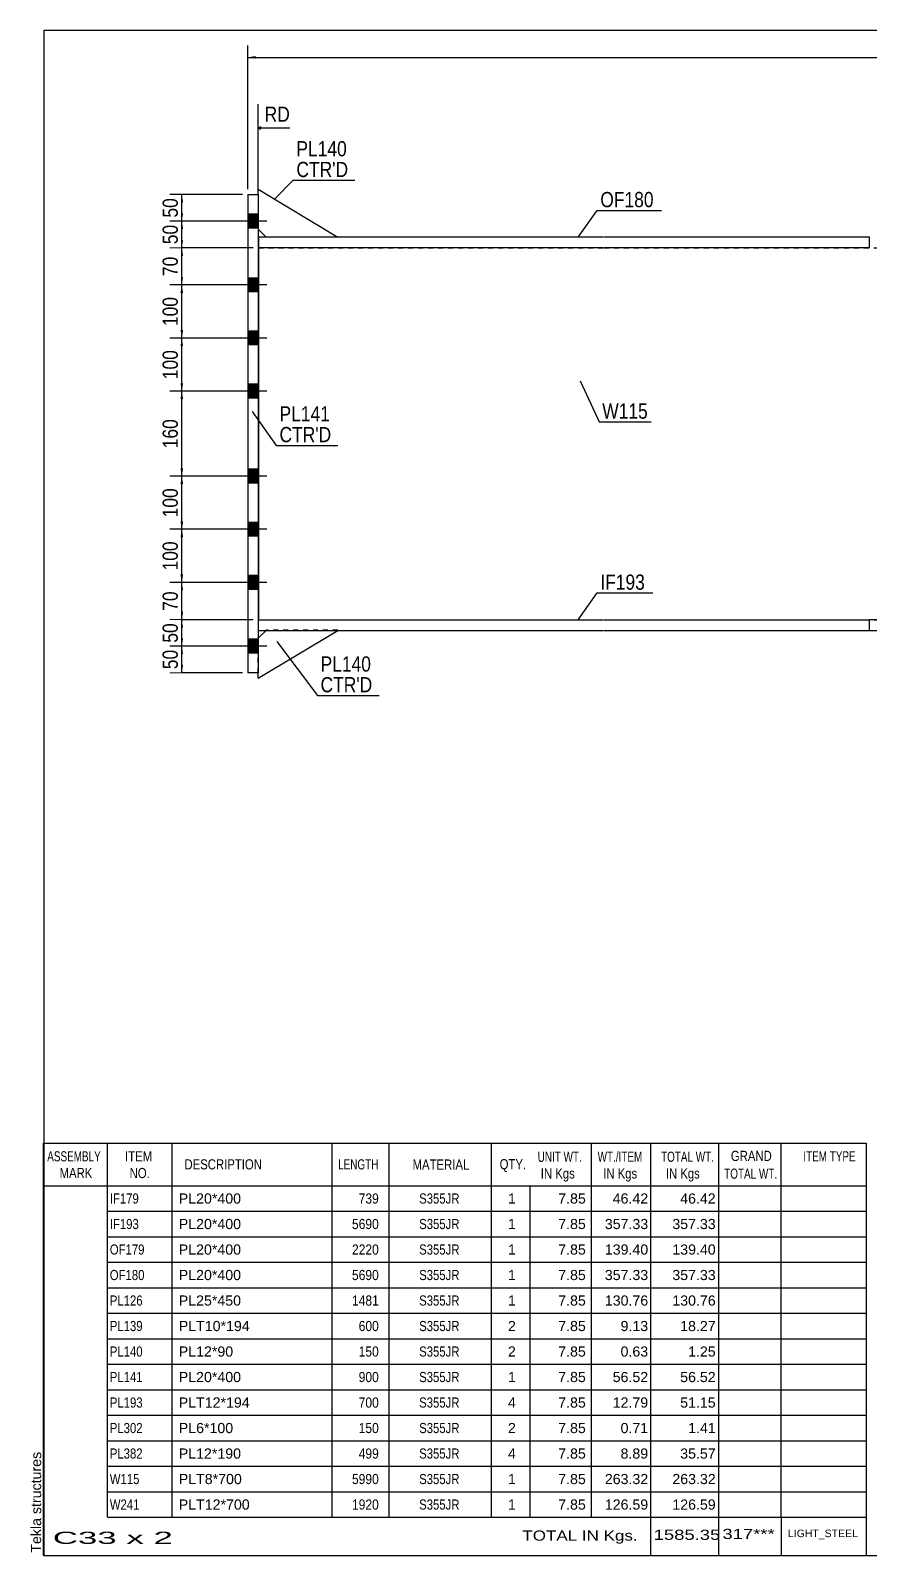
# Model space of a CAD drawing. Header units: millimetres. Extents: x -342 to 70, y -176 to 111.
# Drawn here: x -342.4 to -184.4, y -176.1 to 110.9 of the extents above; entities that cross this region are included whole.
import ezdxf

# ---------------------------------------------------------------- set-up
doc = ezdxf.new("R2010")
doc.units = ezdxf.units.MM
doc.linetypes.add('DXK_LINE_DOT1', pattern=[1.8814, 0.9407, -0.9407])
doc.styles.add('Arial', font='ARIAL.TTF', dxfattribs={"height": 0.2})
doc.styles.add('Arial Narrow', font='ARIALN.TTF', dxfattribs={"height": 0.2})

# ---------------------------------------------------------------- blocks, each defined once
blk = doc.blocks.new('Unknown-622249875-2391')
at = {"color": 5, "linetype": 'Continuous'}
for p, q in [((70.09, 110.91), (-339.91, 110.91)), ((-339.91, 110.91), (-339.91, -176.09)), ((70.09, -176.09), (70.09, 110.91)), ((-339.91, -176.09), (70.09, -176.09))]:
    blk.add_line(p, q, dxfattribs=at)
at = {"color": 174, "linetype": 'Continuous', "style": 'Arial'}
blk.add_text('Tekla structures', height=1.9102, rotation=90, dxfattribs=at).set_placement((-340.41, -175.59))
blk = doc.blocks.new('Part-622249875-1229 - 1213')
at = {"color": 2, "linetype": 'Continuous'}
for p, q in [((-299.5, 72), (-299.5, 70)), ((-234.51, 72), (-299.5, 72)), ((-184.41, 72), (-234.41, 72)), ((-184.41, 70), (-184.41, 72)), ((-234.51, 70), (-299.5, 70)), ((-184.41, 70), (-234.41, 70))]:
    blk.add_line(p, q, dxfattribs=at)
blk = doc.blocks.new('Part-622249875-1234 - 1213')
at = {"color": 2, "linetype": 'Continuous'}
for p, q in [((-299.5, -2), (-299.5, 0)), ((-299.5, 0), (-234.51, 0)), ((-299.5, -2), (-234.51, -2)), ((-234.41, 0), (-184.41, 0)), ((-234.41, -2), (-184.41, -2)), ((-184.41, -2), (-184.41, 0))]:
    blk.add_line(p, q, dxfattribs=at)
blk = doc.blocks.new('Part-622249875-1235 - 1213')
at = {"color": 2, "linetype": 'Continuous'}
for p, q in [((-110.49, 0), (-184.41, 0)), ((-184.41, -2), (-184.41, 0)), ((-184.41, -2), (-110.49, -2))]:
    blk.add_line(p, q, dxfattribs=at)
at = {"color": 7, "linetype": 'DXK_LINE_DOT1'}
blk.add_line((-110.49, -2), (-110.49, 0), dxfattribs=at)
blk = doc.blocks.new('Part-622249875-1256 - 1213')
at = {"color": 2, "linetype": 'Continuous'}
for p, q in [((-301.51, 80.03), (-299.51, 80.03)), ((-301.51, 80.03), (-301.51, -9.97)), ((-299.51, 80.03), (-299.51, -9.97)), ((-299.51, -9.97), (-301.51, -9.97))]:
    blk.add_line(p, q, dxfattribs=at)
blk = doc.blocks.new('Part-622249875-1259 - 1213')
at = {"color": 2, "linetype": 'Continuous'}
for p, q in [((-299.51, -10.97), (-284.55, -2)), ((-299.51, -3.47), (-298.04, -2)), ((-299.51, -10.97), (-299.51, -9.97))]:
    blk.add_line(p, q, dxfattribs=at)
at = {"color": 7, "linetype": 'DXK_LINE_DOT1'}
for p, q in [((-298.01, -1.97), (-298.04, -2)), ((-284.51, -1.97), (-298.01, -1.97)), ((-284.55, -2), (-284.51, -1.97)), ((-299.51, -9.97), (-299.51, -3.47))]:
    blk.add_line(p, q, dxfattribs=at)
blk = doc.blocks.new('Part-622249875-1261 - 1213')
at = {"color": 2, "linetype": 'Continuous'}
for p, q in [((-299.51, 80.03), (-299.51, 81.03)), ((-299.51, 81.03), (-284.51, 72.03)), ((-299.51, 73.53), (-298.01, 72.03)), ((-284.51, 72.03), (-298.01, 72.03))]:
    blk.add_line(p, q, dxfattribs=at)
at = {"color": 7, "linetype": 'DXK_LINE_DOT1'}
blk.add_line((-299.51, 80.03), (-299.51, 73.53), dxfattribs=at)
blk = doc.blocks.new('Part-622249875-1263 - 1213')
at = {"color": 2, "linetype": 'Continuous'}
blk.add_line((-299.5, 70), (-299.5, 0), dxfattribs=at)
at = {"color": 7, "linetype": 'DXK_LINE_DOT1'}
for p, q in [((-299.5, 70), (-234.51, 70)), ((-234.41, 70), (-154.41, 70)), ((-154.41, 70), (-154.41, 0)), ((-299.5, 0), (-234.51, 0)), ((-234.41, 0), (-154.41, 0))]:
    blk.add_line(p, q, dxfattribs=at)
blk = doc.blocks.new('Bolt-622249875-1268 - 1213')
at = {"linetype": 'Continuous'}
for points in [[(-301.51, 76.33), (-301.51, 73.73), (-299.51, 73.73), (-299.51, 76.33)], [(-301.51, 76.33), (-301.51, 73.73), (-299.51, 73.73), (-299.51, 76.33)], [(-301.51, 64.33), (-301.51, 61.73), (-299.51, 61.73), (-299.51, 64.33)], [(-301.51, 64.33), (-301.51, 61.73), (-299.51, 61.73), (-299.51, 64.33)], [(-301.51, 54.33), (-301.51, 51.73), (-299.51, 51.73), (-299.51, 54.33)], [(-301.51, 54.33), (-301.51, 51.73), (-299.51, 51.73), (-299.51, 54.33)], [(-301.51, 44.33), (-301.51, 41.73), (-299.51, 41.73), (-299.51, 44.33)], [(-301.51, 44.33), (-301.51, 41.73), (-299.51, 41.73), (-299.51, 44.33)], [(-301.51, 28.33), (-301.51, 25.73), (-299.51, 25.73), (-299.51, 28.33)], [(-301.51, 28.33), (-301.51, 25.73), (-299.51, 25.73), (-299.51, 28.33)], [(-301.51, 18.33), (-301.51, 15.73), (-299.51, 15.73), (-299.51, 18.33)], [(-301.51, 18.33), (-301.51, 15.73), (-299.51, 15.73), (-299.51, 18.33)], [(-301.51, 8.33), (-301.51, 5.73), (-299.51, 5.73), (-299.51, 8.33)], [(-301.51, 8.33), (-301.51, 5.73), (-299.51, 5.73), (-299.51, 8.33)], [(-301.51, -3.67), (-301.51, -6.27), (-299.51, -6.27), (-299.51, -3.67)], [(-301.51, -3.67), (-301.51, -6.27), (-299.51, -6.27), (-299.51, -3.67)]]:
    blk.add_hatch(color=3, dxfattribs=at).paths.add_polyline_path(points)
at = {"color": 3, "linetype": 'Continuous'}
for p, q in [((-297.92, 75.03), (-308.51, 75.03)), ((-297.92, 75.03), (-308.51, 75.03)), ((-299.51, 76.33), (-301.51, 76.33)), ((-299.51, 76.33), (-301.51, 76.33)), ((-299.51, 73.73), (-301.51, 73.73)), ((-299.51, 73.73), (-301.51, 73.73)), ((-299.51, 64.33), (-301.51, 64.33)), ((-299.51, 64.33), (-301.51, 64.33)), ((-297.92, 63.03), (-308.51, 63.03)), ((-297.92, 63.03), (-308.51, 63.03)), ((-299.51, 61.73), (-301.51, 61.73)), ((-299.51, 61.73), (-301.51, 61.73)), ((-297.92, 53.03), (-308.51, 53.03)), ((-297.92, 53.03), (-308.51, 53.03)), ((-299.51, 54.33), (-301.51, 54.33)), ((-299.51, 54.33), (-301.51, 54.33)), ((-299.51, 51.73), (-301.51, 51.73)), ((-299.51, 51.73), (-301.51, 51.73)), ((-299.51, 44.33), (-301.51, 44.33)), ((-299.51, 44.33), (-301.51, 44.33)), ((-297.92, 43.03), (-308.51, 43.03)), ((-297.92, 43.03), (-308.51, 43.03)), ((-299.51, 41.73), (-301.51, 41.73)), ((-299.51, 41.73), (-301.51, 41.73)), ((-297.92, 27.03), (-308.51, 27.03)), ((-297.92, 27.03), (-308.51, 27.03)), ((-299.51, 28.33), (-301.51, 28.33)), ((-299.51, 28.33), (-301.51, 28.33)), ((-299.51, 25.73), (-301.51, 25.73)), ((-299.51, 25.73), (-301.51, 25.73)), ((-299.51, 18.33), (-301.51, 18.33)), ((-299.51, 18.33), (-301.51, 18.33)), ((-297.92, 17.03), (-308.51, 17.03)), ((-297.92, 17.03), (-308.51, 17.03)), ((-299.51, 15.73), (-301.51, 15.73)), ((-299.51, 15.73), (-301.51, 15.73)), ((-297.92, 7.03), (-308.51, 7.03)), ((-297.92, 7.03), (-308.51, 7.03)), ((-299.51, 8.33), (-301.51, 8.33)), ((-299.51, 8.33), (-301.51, 8.33)), ((-299.51, 5.73), (-301.51, 5.73)), ((-299.51, 5.73), (-301.51, 5.73)), ((-297.92, -4.97), (-308.51, -4.97)), ((-297.92, -4.97), (-308.51, -4.97)), ((-299.51, -3.67), (-301.51, -3.67)), ((-299.51, -3.67), (-301.51, -3.67)), ((-299.51, -6.27), (-301.51, -6.27)), ((-299.51, -6.27), (-301.51, -6.27))]:
    blk.add_line(p, q, dxfattribs=at)
blk = doc.blocks.new('StraightDimension-622249875-3125 - 1213')
at = {"linetype": 'Continuous'}
for points in [[(-314.17, 68.5), (-313.92, 70), (-313.67, 68.5)], [(-313.67, 64.53), (-313.92, 63.03), (-314.17, 64.53)]]:
    blk.add_hatch(color=7, dxfattribs=at).paths.add_polyline_path(points)
at = {"color": 7, "linetype": 'Continuous'}
for p, q in [((-300.5, 70), (-316.17, 70)), ((-313.92, 63.03), (-313.92, 70)), ((-304.21, 63.03), (-316.17, 63.03))]:
    blk.add_line(p, q, dxfattribs=at)
at = {"color": 0}
blk.add_wipeout([(-314.07, 68.94), (-318.27, 68.94), (-318.27, 64.09), (-314.07, 64.09)], dxfattribs=at)
at = {"color": 3, "style": 'Arial Narrow'}
blk.add_text('70', height=2.863, rotation=90.0002, dxfattribs=at).set_placement((-314.67, 64.69))
blk = doc.blocks.new('StraightDimension-622249875-3129 - 1213')
at = {"linetype": 'Continuous'}
for points in [[(-314.17, 25.53), (-313.92, 27.03), (-313.67, 25.53)], [(-313.67, 18.53), (-313.92, 17.03), (-314.17, 18.53)]]:
    blk.add_hatch(color=7, dxfattribs=at).paths.add_polyline_path(points)
at = {"color": 7, "linetype": 'Continuous'}
for p, q in [((-304.21, 27.03), (-316.17, 27.03)), ((-313.92, 17.03), (-313.92, 27.03)), ((-304.21, 17.03), (-316.17, 17.03))]:
    blk.add_line(p, q, dxfattribs=at)
at = {"color": 0}
blk.add_wipeout([(-314.07, 25.37), (-318.27, 25.37), (-318.27, 18.68), (-314.07, 18.68)], dxfattribs=at)
at = {"color": 3, "style": 'Arial Narrow'}
blk.add_text('100', height=2.863, rotation=90.0002, dxfattribs=at).set_placement((-314.67, 19.28))
blk = doc.blocks.new('StraightDimension-622249875-3130 - 1213')
at = {"linetype": 'Continuous'}
for points in [[(-314.17, 15.53), (-313.92, 17.03), (-313.67, 15.53)], [(-313.67, 8.53), (-313.92, 7.03), (-314.17, 8.53)]]:
    blk.add_hatch(color=7, dxfattribs=at).paths.add_polyline_path(points)
at = {"color": 7, "linetype": 'Continuous'}
for p, q in [((-304.21, 17.03), (-316.17, 17.03)), ((-313.92, 7.03), (-313.92, 17.03)), ((-304.21, 7.03), (-316.17, 7.03))]:
    blk.add_line(p, q, dxfattribs=at)
at = {"color": 0}
blk.add_wipeout([(-314.07, 15.37), (-318.27, 15.37), (-318.27, 8.68), (-314.07, 8.68)], dxfattribs=at)
at = {"color": 3, "style": 'Arial Narrow'}
blk.add_text('100', height=2.863, rotation=90.0002, dxfattribs=at).set_placement((-314.67, 9.28))
blk = doc.blocks.new('StraightDimension-622249875-3223 - 1213')
at = {"linetype": 'Continuous'}
for points in [[(-300.01, 105.61), (-301.51, 105.86), (-300.01, 106.11)], [(36.23, 106.11), (37.73, 105.86), (36.23, 105.61)]]:
    blk.add_hatch(color=7, dxfattribs=at).paths.add_polyline_path(points)
at = {"color": 7, "linetype": 'Continuous'}
for p, q in [((-301.51, 81.03), (-301.51, 108.11)), ((37.73, 73), (37.73, 108.11)), ((-301.51, 105.86), (37.73, 105.86))]:
    blk.add_line(p, q, dxfattribs=at)
at = {"color": 0}
blk.add_wipeout([(-127.63, 106.01), (-127.63, 110.21), (-136.15, 110.21), (-136.15, 106.01)], dxfattribs=at)
at = {"color": 3, "style": 'Arial Narrow'}
blk.add_text('7931', height=2.863, dxfattribs=at).set_placement((-135.55, 106.61))
blk = doc.blocks.new('StraightDimension-622249875-3131 - 1213')
at = {"linetype": 'Continuous'}
for points in [[(-314.17, 5.53), (-313.92, 7.03), (-313.67, 5.53)], [(-313.67, 1.5), (-313.92, 0), (-314.17, 1.5)]]:
    blk.add_hatch(color=7, dxfattribs=at).paths.add_polyline_path(points)
at = {"color": 7, "linetype": 'Continuous'}
for p, q in [((-304.21, 7.03), (-316.17, 7.03)), ((-313.92, 0), (-313.92, 7.03)), ((-300.5, 0), (-316.17, 0))]:
    blk.add_line(p, q, dxfattribs=at)
at = {"color": 0}
blk.add_wipeout([(-314.07, 5.94), (-318.27, 5.94), (-318.27, 1.09), (-314.07, 1.09)], dxfattribs=at)
at = {"color": 3, "style": 'Arial Narrow'}
blk.add_text('70', height=2.863, rotation=90.0002, dxfattribs=at).set_placement((-314.67, 1.69))
blk = doc.blocks.new('StraightDimension-622249875-3132 - 1213')
at = {"linetype": 'Continuous'}
for points in [[(-314.17, -1.5), (-313.92, 0), (-313.67, -1.5)], [(-313.67, -3.47), (-313.92, -4.97), (-314.17, -3.47)]]:
    blk.add_hatch(color=7, dxfattribs=at).paths.add_polyline_path(points)
at = {"color": 7, "linetype": 'Continuous'}
for p, q in [((-300.5, 0), (-316.17, 0)), ((-313.92, -4.97), (-313.92, 0)), ((-304.22, -4.97), (-316.17, -4.97))]:
    blk.add_line(p, q, dxfattribs=at)
at = {"color": 0}
blk.add_wipeout([(-314.07, -0.06), (-318.27, -0.06), (-318.27, -4.91), (-314.07, -4.91)], dxfattribs=at)
at = {"color": 3, "style": 'Arial Narrow'}
blk.add_text('50', height=2.863, rotation=90.0002, dxfattribs=at).set_placement((-314.67, -4.31))
blk = doc.blocks.new('StraightDimension-622249875-3126 - 1213')
at = {"linetype": 'Continuous'}
for points in [[(-314.17, 61.53), (-313.92, 63.03), (-313.67, 61.53)], [(-313.67, 54.53), (-313.92, 53.03), (-314.17, 54.53)]]:
    blk.add_hatch(color=7, dxfattribs=at).paths.add_polyline_path(points)
at = {"color": 7, "linetype": 'Continuous'}
for p, q in [((-304.21, 63.03), (-316.17, 63.03)), ((-313.92, 53.03), (-313.92, 63.03)), ((-304.21, 53.03), (-316.17, 53.03))]:
    blk.add_line(p, q, dxfattribs=at)
at = {"color": 0}
blk.add_wipeout([(-314.07, 61.37), (-318.27, 61.37), (-318.27, 54.68), (-314.07, 54.68)], dxfattribs=at)
at = {"color": 3, "style": 'Arial Narrow'}
blk.add_text('100', height=2.863, rotation=90.0002, dxfattribs=at).set_placement((-314.67, 55.28))
blk = doc.blocks.new('StraightDimension-622249875-3127 - 1213')
at = {"linetype": 'Continuous'}
for points in [[(-314.17, 51.53), (-313.92, 53.03), (-313.67, 51.53)], [(-313.67, 44.53), (-313.92, 43.03), (-314.17, 44.53)]]:
    blk.add_hatch(color=7, dxfattribs=at).paths.add_polyline_path(points)
at = {"color": 7, "linetype": 'Continuous'}
for p, q in [((-304.21, 53.03), (-316.17, 53.03)), ((-313.92, 43.03), (-313.92, 53.03)), ((-304.21, 43.03), (-316.17, 43.03))]:
    blk.add_line(p, q, dxfattribs=at)
at = {"color": 0}
blk.add_wipeout([(-314.07, 51.37), (-318.27, 51.37), (-318.27, 44.68), (-314.07, 44.68)], dxfattribs=at)
at = {"color": 3, "style": 'Arial Narrow'}
blk.add_text('100', height=2.863, rotation=90.0002, dxfattribs=at).set_placement((-314.67, 45.28))
blk = doc.blocks.new('StraightDimension-622249875-3123 - 1213')
at = {"linetype": 'Continuous'}
for points in [[(-314.17, 78.53), (-313.92, 80.03), (-313.67, 78.53)], [(-313.67, 76.53), (-313.92, 75.03), (-314.17, 76.53)]]:
    blk.add_hatch(color=7, dxfattribs=at).paths.add_polyline_path(points)
at = {"color": 7, "linetype": 'Continuous'}
for p, q in [((-302.51, 80.03), (-316.17, 80.03)), ((-313.92, 75.03), (-313.92, 80.03)), ((-304.21, 75.03), (-316.17, 75.03))]:
    blk.add_line(p, q, dxfattribs=at)
at = {"color": 0}
blk.add_wipeout([(-314.07, 79.95), (-318.27, 79.95), (-318.27, 75.1), (-314.07, 75.1)], dxfattribs=at)
at = {"color": 3, "style": 'Arial Narrow'}
blk.add_text('50', height=2.863, rotation=90.0002, dxfattribs=at).set_placement((-314.67, 75.7))
blk = doc.blocks.new('StraightDimension-622249875-3124 - 1213')
at = {"linetype": 'Continuous'}
for points in [[(-314.17, 73.53), (-313.92, 75.03), (-313.67, 73.53)], [(-313.67, 71.5), (-313.92, 70), (-314.17, 71.5)]]:
    blk.add_hatch(color=7, dxfattribs=at).paths.add_polyline_path(points)
at = {"color": 7, "linetype": 'Continuous'}
for p, q in [((-304.21, 75.03), (-316.17, 75.03)), ((-313.92, 70), (-313.92, 75.03)), ((-300.5, 70), (-316.17, 70))]:
    blk.add_line(p, q, dxfattribs=at)
at = {"color": 0}
blk.add_wipeout([(-314.07, 74.94), (-318.27, 74.94), (-318.27, 70.09), (-314.07, 70.09)], dxfattribs=at)
at = {"color": 3, "style": 'Arial Narrow'}
blk.add_text('50', height=2.863, rotation=90.0002, dxfattribs=at).set_placement((-314.67, 70.69))
blk = doc.blocks.new('StraightDimension-622249875-3128 - 1213')
at = {"linetype": 'Continuous'}
for points in [[(-314.17, 41.53), (-313.92, 43.03), (-313.67, 41.53)], [(-313.67, 28.53), (-313.92, 27.03), (-314.17, 28.53)]]:
    blk.add_hatch(color=7, dxfattribs=at).paths.add_polyline_path(points)
at = {"color": 7, "linetype": 'Continuous'}
for p, q in [((-304.21, 43.03), (-316.17, 43.03)), ((-313.92, 27.03), (-313.92, 43.03)), ((-304.21, 27.03), (-316.17, 27.03))]:
    blk.add_line(p, q, dxfattribs=at)
at = {"color": 0}
blk.add_wipeout([(-314.07, 38.37), (-318.27, 38.37), (-318.27, 31.68), (-314.07, 31.68)], dxfattribs=at)
at = {"color": 3, "style": 'Arial Narrow'}
blk.add_text('160', height=2.863, rotation=90.0002, dxfattribs=at).set_placement((-314.67, 32.28))
blk = doc.blocks.new('StraightDimension-622249875-3133 - 1213')
at = {"linetype": 'Continuous'}
for points in [[(-314.17, -6.47), (-313.92, -4.97), (-313.67, -6.47)], [(-313.67, -8.47), (-313.92, -9.97), (-314.17, -8.47)]]:
    blk.add_hatch(color=7, dxfattribs=at).paths.add_polyline_path(points)
at = {"color": 7, "linetype": 'Continuous'}
for p, q in [((-304.22, -4.97), (-316.17, -4.97)), ((-313.92, -9.97), (-313.92, -4.97)), ((-302.51, -9.97), (-316.17, -9.97))]:
    blk.add_line(p, q, dxfattribs=at)
at = {"color": 0}
blk.add_wipeout([(-314.07, -5.05), (-318.27, -5.05), (-318.27, -9.9), (-314.07, -9.9)], dxfattribs=at)
at = {"color": 3, "style": 'Arial Narrow'}
blk.add_text('50', height=2.863, rotation=90.0002, dxfattribs=at).set_placement((-314.67, -9.3))
blk = doc.blocks.new('StraightDimension-622249875-6705 - 1213')
at = {"linetype": 'Continuous'}
blk.add_hatch(color=7, dxfattribs=at).paths.add_polyline_path([(-111.99, 92.03), (-110.49, 91.78), (-111.99, 91.53)])
at = {"color": 7, "linetype": 'Continuous'}
for p, q in [((-110.49, 1), (-110.49, 96.28)), ((-120.56, 91.78), (-110.49, 91.78))]:
    blk.add_line(p, q, dxfattribs=at)
at = {"color": 0, "linetype": 'Continuous'}
blk.add_wipeout([(-292.97, 93.13), (-292.97, 97.33), (-298.92, 97.33), (-298.92, 93.13)], dxfattribs=at)
at = {"color": 7, "linetype": 'Continuous'}
for p, q in [((-299.51, 81.03), (-299.51, 97.03)), ((-299.01, 92.78), (-299.51, 92.53)), ((-299.01, 92.28), (-299.51, 92.53)), ((-293.57, 92.53), (-299.51, 92.53))]:
    blk.add_line(p, q, dxfattribs=at)
at = {"color": 3, "linetype": 'Continuous', "style": 'Arial Narrow'}
blk.add_text('RD', height=2.863, dxfattribs=at).set_placement((-298.32, 93.73))
at = {"color": 0}
blk.add_wipeout([(-111.27, 92.68), (-111.27, 96.88), (-119.78, 96.88), (-119.78, 92.68)], dxfattribs=at)
at = {"color": 3, "style": 'Arial Narrow'}
blk.add_text('6429', height=2.863, dxfattribs=at).set_placement((-119.18, 93.28))
blk = doc.blocks.new('CBS_BOM-622249875-8548')
at = {"color": 7, "linetype": 'Continuous'}
for p, q in [((-339.94, -106.52), (-339.94, -98.52)), ((-339.94, -98.52), (-185.02, -98.52)), ((-327.94, -106.52), (-327.94, -98.52)), ((-315.75, -106.52), (-315.75, -98.52)), ((-285.58, -106.52), (-285.58, -98.52)), ((-274.9, -106.52), (-274.9, -98.52)), ((-255.59, -106.52), (-255.59, -98.52)), ((-236.79, -106.52), (-236.79, -98.52)), ((-225.57, -106.52), (-225.57, -98.52)), ((-212.79, -106.52), (-212.79, -98.52)), ((-201.04, -106.52), (-201.04, -98.52)), ((-185.02, -98.52), (-185.02, -106.51)), ((-339.94, -106.52), (-185.02, -106.52)), ((-339.94, -111.32), (-339.94, -106.52)), ((-327.94, -111.32), (-327.94, -106.52)), ((-315.75, -111.32), (-315.75, -106.52)), ((-285.58, -111.32), (-285.58, -106.52)), ((-274.9, -111.32), (-274.9, -106.52)), ((-255.59, -111.32), (-255.59, -106.52)), ((-248.32, -111.32), (-248.32, -106.52)), ((-236.79, -111.32), (-236.79, -106.52)), ((-225.57, -111.32), (-225.57, -106.52)), ((-212.79, -111.32), (-212.79, -106.52)), ((-201.02, -111.32), (-201.02, -106.52)), ((-185.02, -106.52), (-185.02, -111.32)), ((-339.94, -116.12), (-339.94, -111.32)), ((-327.94, -111.32), (-185.02, -111.32)), ((-327.94, -116.12), (-327.94, -111.32)), ((-315.75, -116.12), (-315.75, -111.32)), ((-285.58, -116.12), (-285.58, -111.32)), ((-274.9, -116.12), (-274.9, -111.32)), ((-255.59, -116.12), (-255.59, -111.32)), ((-248.32, -116.12), (-248.32, -111.32)), ((-236.79, -116.12), (-236.79, -111.32)), ((-225.57, -116.12), (-225.57, -111.32)), ((-212.79, -116.12), (-212.79, -111.32)), ((-201.02, -116.12), (-201.02, -111.32)), ((-185.02, -111.32), (-185.02, -116.12)), ((-339.94, -120.92), (-339.94, -116.12)), ((-327.94, -116.12), (-185.02, -116.12)), ((-327.94, -120.92), (-327.94, -116.12)), ((-315.75, -120.92), (-315.75, -116.12)), ((-285.58, -120.92), (-285.58, -116.12)), ((-274.9, -120.92), (-274.9, -116.12)), ((-255.59, -120.92), (-255.59, -116.12)), ((-248.32, -120.92), (-248.32, -116.12)), ((-236.79, -120.92), (-236.79, -116.12)), ((-225.57, -120.92), (-225.57, -116.12)), ((-212.79, -120.92), (-212.79, -116.12)), ((-201.02, -120.92), (-201.02, -116.12)), ((-185.02, -116.12), (-185.02, -120.92)), ((-339.94, -125.72), (-339.94, -120.92)), ((-327.94, -120.92), (-185.02, -120.92)), ((-327.94, -125.72), (-327.94, -120.92)), ((-315.75, -125.72), (-315.75, -120.92)), ((-285.58, -125.72), (-285.58, -120.92)), ((-274.9, -125.72), (-274.9, -120.92)), ((-255.59, -125.72), (-255.59, -120.92)), ((-248.32, -125.72), (-248.32, -120.92)), ((-236.79, -125.72), (-236.79, -120.92)), ((-225.57, -125.72), (-225.57, -120.92)), ((-212.79, -125.72), (-212.79, -120.92)), ((-201.02, -125.72), (-201.02, -120.92)), ((-185.02, -120.92), (-185.02, -125.72)), ((-339.94, -130.52), (-339.94, -125.72)), ((-327.94, -125.72), (-185.02, -125.72)), ((-327.94, -130.52), (-327.94, -125.72)), ((-315.75, -130.52), (-315.75, -125.72)), ((-285.58, -130.52), (-285.58, -125.72)), ((-274.9, -130.52), (-274.9, -125.72)), ((-255.59, -130.52), (-255.59, -125.72)), ((-248.32, -130.52), (-248.32, -125.72)), ((-236.79, -130.52), (-236.79, -125.72)), ((-225.57, -130.52), (-225.57, -125.72)), ((-212.79, -130.52), (-212.79, -125.72)), ((-201.02, -130.52), (-201.02, -125.72)), ((-185.02, -125.72), (-185.02, -130.52)), ((-339.94, -135.32), (-339.94, -130.52)), ((-327.94, -130.52), (-185.02, -130.52)), ((-327.94, -135.32), (-327.94, -130.52)), ((-315.75, -135.32), (-315.75, -130.52)), ((-285.58, -135.32), (-285.58, -130.52)), ((-274.9, -135.32), (-274.9, -130.52)), ((-255.59, -135.32), (-255.59, -130.52)), ((-248.32, -135.32), (-248.32, -130.52)), ((-236.79, -135.32), (-236.79, -130.52)), ((-225.57, -135.32), (-225.57, -130.52)), ((-212.79, -135.32), (-212.79, -130.52)), ((-201.02, -135.32), (-201.02, -130.52)), ((-185.02, -130.52), (-185.02, -135.32)), ((-339.94, -140.12), (-339.94, -135.32)), ((-327.94, -135.32), (-185.02, -135.32)), ((-327.94, -140.12), (-327.94, -135.32)), ((-315.75, -140.12), (-315.75, -135.32)), ((-285.58, -140.12), (-285.58, -135.32)), ((-274.9, -140.12), (-274.9, -135.32)), ((-255.59, -140.12), (-255.59, -135.32)), ((-248.32, -140.12), (-248.32, -135.32)), ((-236.79, -140.12), (-236.79, -135.32)), ((-225.57, -140.12), (-225.57, -135.32)), ((-212.79, -140.12), (-212.79, -135.32)), ((-201.02, -140.12), (-201.02, -135.32)), ((-185.02, -135.32), (-185.02, -140.12)), ((-339.94, -144.92), (-339.94, -140.12)), ((-327.94, -140.12), (-185.02, -140.12)), ((-327.94, -144.92), (-327.94, -140.12)), ((-315.75, -144.92), (-315.75, -140.12)), ((-285.58, -144.92), (-285.58, -140.12)), ((-274.9, -144.92), (-274.9, -140.12)), ((-255.59, -144.92), (-255.59, -140.12)), ((-248.32, -144.92), (-248.32, -140.12)), ((-236.79, -144.92), (-236.79, -140.12)), ((-225.57, -144.92), (-225.57, -140.12)), ((-212.79, -144.92), (-212.79, -140.12)), ((-201.02, -144.92), (-201.02, -140.12)), ((-185.02, -140.12), (-185.02, -144.92)), ((-339.94, -149.72), (-339.94, -144.92)), ((-327.94, -144.92), (-185.02, -144.92)), ((-327.94, -149.72), (-327.94, -144.92)), ((-315.75, -149.72), (-315.75, -144.92)), ((-285.58, -149.72), (-285.58, -144.92)), ((-274.9, -149.72), (-274.9, -144.92)), ((-255.59, -149.72), (-255.59, -144.92)), ((-248.32, -149.72), (-248.32, -144.92)), ((-236.79, -149.72), (-236.79, -144.92)), ((-225.57, -149.72), (-225.57, -144.92)), ((-212.79, -149.72), (-212.79, -144.92)), ((-201.02, -149.72), (-201.02, -144.92)), ((-185.02, -144.92), (-185.02, -149.72)), ((-339.94, -154.52), (-339.94, -149.72)), ((-327.94, -149.72), (-185.02, -149.72)), ((-327.94, -154.52), (-327.94, -149.72)), ((-315.75, -154.52), (-315.75, -149.72)), ((-285.58, -154.52), (-285.58, -149.72)), ((-274.9, -154.52), (-274.9, -149.72)), ((-255.59, -154.52), (-255.59, -149.72)), ((-248.32, -154.52), (-248.32, -149.72)), ((-236.79, -154.52), (-236.79, -149.72)), ((-225.57, -154.52), (-225.57, -149.72)), ((-212.79, -154.52), (-212.79, -149.72)), ((-201.02, -154.52), (-201.02, -149.72)), ((-185.02, -149.72), (-185.02, -154.52)), ((-339.94, -159.32), (-339.94, -154.52)), ((-327.94, -154.52), (-185.02, -154.52)), ((-327.94, -159.32), (-327.94, -154.52)), ((-315.75, -159.32), (-315.75, -154.52)), ((-285.58, -159.32), (-285.58, -154.52)), ((-274.9, -159.32), (-274.9, -154.52)), ((-255.59, -159.32), (-255.59, -154.52)), ((-248.32, -159.32), (-248.32, -154.52)), ((-236.79, -159.32), (-236.79, -154.52)), ((-225.57, -159.32), (-225.57, -154.52)), ((-212.79, -159.32), (-212.79, -154.52)), ((-201.02, -159.32), (-201.02, -154.52)), ((-185.02, -154.52), (-185.02, -159.32)), ((-339.94, -164.12), (-339.94, -159.32)), ((-327.94, -159.32), (-185.02, -159.32)), ((-327.94, -164.12), (-327.94, -159.32)), ((-315.75, -164.12), (-315.75, -159.32)), ((-285.58, -164.12), (-285.58, -159.32)), ((-274.9, -164.12), (-274.9, -159.32)), ((-255.59, -164.12), (-255.59, -159.32)), ((-248.32, -164.12), (-248.32, -159.32)), ((-236.79, -164.12), (-236.79, -159.32)), ((-225.57, -164.12), (-225.57, -159.32)), ((-212.79, -164.12), (-212.79, -159.32)), ((-201.02, -164.12), (-201.02, -159.32)), ((-185.02, -159.32), (-185.02, -164.12)), ((-339.94, -168.92), (-339.94, -164.12)), ((-327.94, -164.12), (-185.02, -164.12)), ((-327.94, -168.92), (-327.94, -164.12)), ((-315.75, -168.92), (-315.75, -164.12)), ((-285.58, -168.92), (-285.58, -164.12)), ((-274.9, -168.92), (-274.9, -164.12)), ((-255.59, -168.92), (-255.59, -164.12)), ((-248.32, -168.92), (-248.32, -164.12)), ((-236.79, -168.92), (-236.79, -164.12)), ((-225.57, -168.92), (-225.57, -164.12)), ((-212.79, -168.92), (-212.79, -164.12)), ((-201.02, -168.92), (-201.02, -164.12)), ((-185.02, -164.12), (-185.02, -168.92)), ((-339.94, -176.12), (-339.94, -168.94)), ((-327.94, -168.92), (-185.02, -168.92)), ((-225.57, -176.12), (-225.57, -168.94)), ((-212.79, -176.12), (-212.79, -168.94)), ((-200.98, -176.12), (-200.98, -168.94)), ((-185.02, -168.92), (-185.02, -176.12)), ((-339.94, -176.12), (-185.02, -176.12))]:
    blk.add_line(p, q, dxfattribs=at)
at = {"color": 3, "linetype": 'Continuous', "style": 'Arial'}
for s, height, width, p in [('ASSEMBLY', 1.91, 0.7, (-339.26, -101.94)), ('ITEM', 1.91, 0.8, (-324.61, -101.94)), ('UNIT WT.', 1.91, 0.7, (-246.9, -102.02)), ('WT./ITEM', 1.91, 0.7, (-235.61, -102.02)), ('TOTAL WT.', 1.91, 0.7, (-223.67, -102.02)), ('GRAND', 1.91, 0.8, (-210.52, -101.86)), ('ITEM TYPE', 1.91, 0.7, (-196.88, -101.94)), ('MARK', 1.91, 0.8, (-336.94, -105.08)), ('NO.', 1.91, 0.8, (-323.75, -105.08)), ('DESCRIPTION', 1.9102, 0.8, (-313.42, -103.45)), ('LENGTH', 1.91, 0.7, (-284.48, -103.45)), ('MATERIAL', 1.91, 0.8, (-270.46, -103.49)), ('QTY.', 1.91, 0.8, (-254.06, -103.42)), ('IN Kgs', 1.91, 0.8, (-246.32, -105.16)), ('IN Kgs', 1.91, 0.8, (-234.57, -105.16)), ('IN Kgs', 1.91, 0.8, (-222.77, -105.16)), ('TOTAL WT.', 1.91, 0.7, (-211.77, -105.2))]:
    blk.add_text(s, height=height, dxfattribs=dict(at, width=width)).set_placement(p)
at = {"color": 7, "linetype": 'Continuous', "style": 'Arial'}
for s, width, p in [('IF179', 0.8, (-327.48, -109.88)), ('739', 0.85, (-280.61, -109.88)), ('S355JR', 0.8, (-269.22, -109.88)), ('IF193', 0.8, (-327.48, -114.68)), ('5690', 0.85, (-281.87, -114.68)), ('S355JR', 0.8, (-269.22, -114.68)), ('OF179', 0.8, (-327.48, -119.48)), ('2220', 0.85, (-281.87, -119.48)), ('S355JR', 0.8, (-269.22, -119.48)), ('OF180', 0.8, (-327.48, -124.28)), ('5690', 0.85, (-281.87, -124.28)), ('S355JR', 0.8, (-269.22, -124.28)), ('PL126', 0.8, (-327.48, -129.08)), ('1481', 0.85, (-281.87, -129.08)), ('S355JR', 0.8, (-269.22, -129.08)), ('PL139', 0.8, (-327.48, -133.88)), ('600', 0.85, (-280.61, -133.88)), ('S355JR', 0.8, (-269.22, -133.88)), ('PL140', 0.8, (-327.48, -138.68)), ('150', 0.85, (-280.61, -138.68)), ('S355JR', 0.8, (-269.22, -138.68)), ('PL141', 0.8, (-327.48, -143.48)), ('900', 0.85, (-280.61, -143.48)), ('S355JR', 0.8, (-269.22, -143.48)), ('PL193', 0.8, (-327.48, -148.28)), ('700', 0.85, (-280.61, -148.28)), ('S355JR', 0.8, (-269.22, -148.28)), ('PL302', 0.8, (-327.48, -153.08)), ('150', 0.85, (-280.61, -153.08)), ('S355JR', 0.8, (-269.22, -153.08)), ('PL382', 0.8, (-327.48, -157.88)), ('499', 0.85, (-280.61, -157.88)), ('S355JR', 0.8, (-269.22, -157.88)), ('W115', 0.8, (-327.48, -162.68)), ('5990', 0.85, (-281.87, -162.68)), ('S355JR', 0.8, (-269.22, -162.68)), ('W241', 0.8, (-327.48, -167.48)), ('1920', 0.85, (-281.87, -167.48)), ('S355JR', 0.8, (-269.22, -167.48))]:
    blk.add_text(s, height=1.91, dxfattribs=dict(at, width=width)).set_placement(p)
for s, p in [('PL20*400', (-314.49, -109.88)), ('1', (-252.5, -109.88)), ('7.85', (-243.03, -109.88)), ('46.42', (-232.77, -109.88)), ('46.42', (-220.06, -109.88)), ('PL20*400', (-314.49, -114.68)), ('1', (-252.5, -114.68)), ('7.85', (-243.03, -114.68)), ('357.33', (-234.25, -114.68)), ('357.33', (-221.54, -114.68)), ('PL20*400', (-314.49, -119.48)), ('1', (-252.5, -119.48)), ('7.85', (-243.03, -119.48)), ('139.40', (-234.25, -119.48)), ('139.40', (-221.54, -119.48)), ('PL20*400', (-314.49, -124.28)), ('1', (-252.5, -124.28)), ('7.85', (-243.03, -124.28)), ('357.33', (-234.25, -124.28)), ('357.33', (-221.54, -124.28)), ('PL25*450', (-314.49, -129.08)), ('1', (-252.5, -129.08)), ('7.85', (-243.03, -129.08)), ('130.76', (-234.25, -129.08)), ('130.76', (-221.54, -129.08)), ('PLT10*194', (-314.49, -133.88)), ('2', (-252.5, -133.88)), ('7.85', (-243.03, -133.88)), ('9.13', (-231.29, -133.88)), ('18.27', (-220.06, -133.88)), ('PL12*90', (-314.49, -138.68)), ('2', (-252.5, -138.68)), ('7.85', (-243.03, -138.68)), ('0.63', (-231.29, -138.68)), ('1.25', (-218.57, -138.68)), ('PL20*400', (-314.49, -143.48)), ('1', (-252.5, -143.48)), ('7.85', (-243.03, -143.48)), ('56.52', (-232.77, -143.48)), ('56.52', (-220.06, -143.48)), ('PLT12*194', (-314.49, -148.28)), ('4', (-252.5, -148.28)), ('7.85', (-243.03, -148.28)), ('12.79', (-232.77, -148.28)), ('51.15', (-220.06, -148.28)), ('PL6*100', (-314.49, -153.08)), ('2', (-252.5, -153.08)), ('7.85', (-243.03, -153.08)), ('0.71', (-231.29, -153.08)), ('1.41', (-218.57, -153.08)), ('PL12*190', (-314.49, -157.88)), ('4', (-252.5, -157.88)), ('7.85', (-243.03, -157.88)), ('8.89', (-231.29, -157.88)), ('35.57', (-220.06, -157.88)), ('PLT8*700', (-314.49, -162.68)), ('1', (-252.5, -162.68)), ('7.85', (-243.03, -162.68)), ('263.32', (-234.25, -162.68)), ('263.32', (-221.54, -162.68)), ('PLT12*700', (-314.49, -167.48)), ('1', (-252.5, -167.48)), ('7.85', (-243.03, -167.48)), ('126.59', (-234.25, -167.48)), ('126.59', (-221.54, -167.48))]:
    blk.add_text(s, height=1.91, dxfattribs=at).set_placement(p)
at = {"color": 6, "linetype": 'Continuous', "style": 'Arial'}
for s, height, width, p in [('C33 x 2', 2.292, 2.05, (-338.22, -173.93)), ('TOTAL IN Kgs.', 1.9102, 1.2, (-249.78, -173.32)), ('1585.35', 1.91, 1.3, (-225.05, -173.17)), ('317***', 1.91, 1.3, (-212.11, -173.01))]:
    blk.add_text(s, height=height, dxfattribs=dict(at, width=width)).set_placement(p)
blk.add_text('LIGHT_STEEL', height=1.4135, dxfattribs=at).set_placement((-199.77, -172.66))
blk = doc.blocks.new('Mark-622249875-2473 - 1213')
at = {"color": 0}
blk.add_wipeout([(-226.71, 5.66), (-226.71, 8.66), (-235.11, 8.66), (-235.11, 5.66)], dxfattribs=at)
blk.add_wipeout([(-226.71, 5.66), (-226.71, 8.66), (-235.11, 8.66), (-235.11, 5.66)], dxfattribs=at)
at = {"color": 7, "linetype": 'Continuous'}
for p, q in [((-239.25, 0), (-235.71, 5.06)), ((-235.71, 5.06), (-225.21, 5.06))]:
    blk.add_line(p, q, dxfattribs=at)
at = {"color": 3, "style": 'Arial Narrow'}
blk.add_text('IF193', height=2.863, dxfattribs=at).set_placement((-235.11, 5.66))
blk = doc.blocks.new('Mark-622249875-2488 - 1213')
at = {"color": 0}
blk.add_wipeout([(-278.28, -9.75), (-278.28, -6.75), (-287.79, -6.75), (-287.79, -9.75)], dxfattribs=at)
blk.add_wipeout([(-278.28, -9.75), (-278.28, -6.75), (-287.79, -6.75), (-287.79, -9.75)], dxfattribs=at)
blk.add_wipeout([(-278.03, -13.65), (-278.03, -10.65), (-287.79, -10.65), (-287.79, -13.65)], dxfattribs=at)
blk.add_wipeout([(-278.03, -13.65), (-278.03, -10.65), (-287.79, -10.65), (-287.79, -13.65)], dxfattribs=at)
at = {"color": 7, "linetype": 'Continuous'}
for p, q in [((-296.04, -4.07), (-288.39, -14.25)), ((-288.39, -14.25), (-276.78, -14.25))]:
    blk.add_line(p, q, dxfattribs=at)
at = {"color": 3, "style": 'Arial Narrow'}
blk.add_text('PL140', height=2.863, dxfattribs=at).set_placement((-287.79, -9.75))
at = {"color": 1, "style": 'Arial Narrow'}
blk.add_text("CTR'D", height=2.863, dxfattribs=at).set_placement((-287.79, -13.65))
blk = doc.blocks.new('Mark-622249875-2464 - 1213')
at = {"color": 0}
blk.add_wipeout([(-225.06, 77.66), (-225.06, 80.66), (-235.11, 80.66), (-235.11, 77.66)], dxfattribs=at)
blk.add_wipeout([(-225.06, 77.66), (-225.06, 80.66), (-235.11, 80.66), (-235.11, 77.66)], dxfattribs=at)
at = {"color": 7, "linetype": 'Continuous'}
for p, q in [((-239.25, 72), (-235.71, 77.06)), ((-235.71, 77.06), (-223.56, 77.06))]:
    blk.add_line(p, q, dxfattribs=at)
at = {"color": 3, "style": 'Arial Narrow'}
blk.add_text('OF180', height=2.863, dxfattribs=at).set_placement((-235.11, 77.66))
blk = doc.blocks.new('Mark-622249875-2485 - 1213')
at = {"color": 0}
blk.add_wipeout([(-286.02, 37.33), (-286.02, 40.33), (-295.52, 40.33), (-295.52, 37.33)], dxfattribs=at)
blk.add_wipeout([(-286.02, 37.33), (-286.02, 40.33), (-295.52, 40.33), (-295.52, 37.33)], dxfattribs=at)
blk.add_wipeout([(-285.77, 33.43), (-285.77, 36.43), (-295.52, 36.43), (-295.52, 33.43)], dxfattribs=at)
blk.add_wipeout([(-285.77, 33.43), (-285.77, 36.43), (-295.52, 36.43), (-295.52, 33.43)], dxfattribs=at)
at = {"color": 7, "linetype": 'Continuous'}
for p, q in [((-300.7, 39.22), (-296.12, 32.83)), ((-296.12, 32.83), (-284.52, 32.83))]:
    blk.add_line(p, q, dxfattribs=at)
at = {"color": 3, "style": 'Arial Narrow'}
blk.add_text('PL141', height=2.863, dxfattribs=at).set_placement((-295.52, 37.33))
at = {"color": 1, "style": 'Arial Narrow'}
blk.add_text("CTR'D", height=2.863, dxfattribs=at).set_placement((-295.52, 33.43))
blk = doc.blocks.new('Mark-622249875-2491 - 1213')
at = {"color": 0}
blk.add_wipeout([(-282.84, 87.23), (-282.84, 90.23), (-292.34, 90.23), (-292.34, 87.23)], dxfattribs=at)
blk.add_wipeout([(-282.84, 87.23), (-282.84, 90.23), (-292.34, 90.23), (-292.34, 87.23)], dxfattribs=at)
blk.add_wipeout([(-282.59, 83.33), (-282.59, 86.33), (-292.34, 86.33), (-292.34, 83.33)], dxfattribs=at)
blk.add_wipeout([(-282.59, 83.33), (-282.59, 86.33), (-292.34, 86.33), (-292.34, 83.33)], dxfattribs=at)
at = {"color": 7, "linetype": 'Continuous'}
for p, q in [((-296.48, 79.2), (-292.94, 82.73)), ((-292.94, 82.73), (-281.34, 82.73))]:
    blk.add_line(p, q, dxfattribs=at)
at = {"color": 3, "style": 'Arial Narrow'}
blk.add_text('PL140', height=2.863, dxfattribs=at).set_placement((-292.34, 87.23))
at = {"color": 1, "style": 'Arial Narrow'}
blk.add_text("CTR'D", height=2.863, dxfattribs=at).set_placement((-292.34, 83.33))
blk = doc.blocks.new('Mark-622249875-2494 - 1213')
at = {"color": 0}
blk.add_wipeout([(-226.15, 37.85), (-226.15, 40.85), (-234.74, 40.85), (-234.74, 37.85)], dxfattribs=at)
blk.add_wipeout([(-226.15, 37.85), (-226.15, 40.85), (-234.74, 40.85), (-234.74, 37.85)], dxfattribs=at)
at = {"color": 7, "linetype": 'Continuous'}
for p, q in [((-238.87, 44.99), (-235.34, 37.25)), ((-235.34, 37.25), (-225.55, 37.25))]:
    blk.add_line(p, q, dxfattribs=at)
at = {"color": 3, "style": 'Arial Narrow'}
blk.add_text('W115', height=2.863, dxfattribs=at).set_placement((-234.74, 37.85))

msp = doc.modelspace()

# ---------------------------------------------------------------- block references
for name in ['Unknown-622249875-2391', 'Part-622249875-1261 - 1213', 'Part-622249875-1256 - 1213', 'Bolt-622249875-1268 - 1213', 'Part-622249875-1229 - 1213', 'Part-622249875-1263 - 1213', 'Part-622249875-1234 - 1213', 'Part-622249875-1259 - 1213', 'Part-622249875-1235 - 1213', 'CBS_BOM-622249875-8548']:
    msp.add_blockref(name, (0, 0))

# ---------------------------------------------------------------- next in the draw order: block references
for name in ['StraightDimension-622249875-3223 - 1213', 'StraightDimension-622249875-3125 - 1213', 'StraightDimension-622249875-3129 - 1213', 'Mark-622249875-2488 - 1213']:
    msp.add_blockref(name, (0, 0))

# ---------------------------------------------------------------- next in the draw order: block references
for name in ['StraightDimension-622249875-3123 - 1213', 'StraightDimension-622249875-3126 - 1213', 'StraightDimension-622249875-3130 - 1213']:
    msp.add_blockref(name, (0, 0))

# ---------------------------------------------------------------- next in the draw order: block references
for name in ['StraightDimension-622249875-3124 - 1213', 'StraightDimension-622249875-3127 - 1213', 'StraightDimension-622249875-3131 - 1213']:
    msp.add_blockref(name, (0, 0))

# ---------------------------------------------------------------- next in the draw order: block references
for name in ['StraightDimension-622249875-3128 - 1213', 'StraightDimension-622249875-3132 - 1213']:
    msp.add_blockref(name, (0, 0))

# ---------------------------------------------------------------- next in the draw order: block references
for name in ['StraightDimension-622249875-6705 - 1213', 'StraightDimension-622249875-3133 - 1213']:
    msp.add_blockref(name, (0, 0))

# ---------------------------------------------------------------- next in the draw order: block references
for name in ['Mark-622249875-2491 - 1213', 'Mark-622249875-2464 - 1213', 'Mark-622249875-2494 - 1213', 'Mark-622249875-2485 - 1213', 'Mark-622249875-2473 - 1213']:
    msp.add_blockref(name, (0, 0))

doc.saveas('drawing.dxf')
